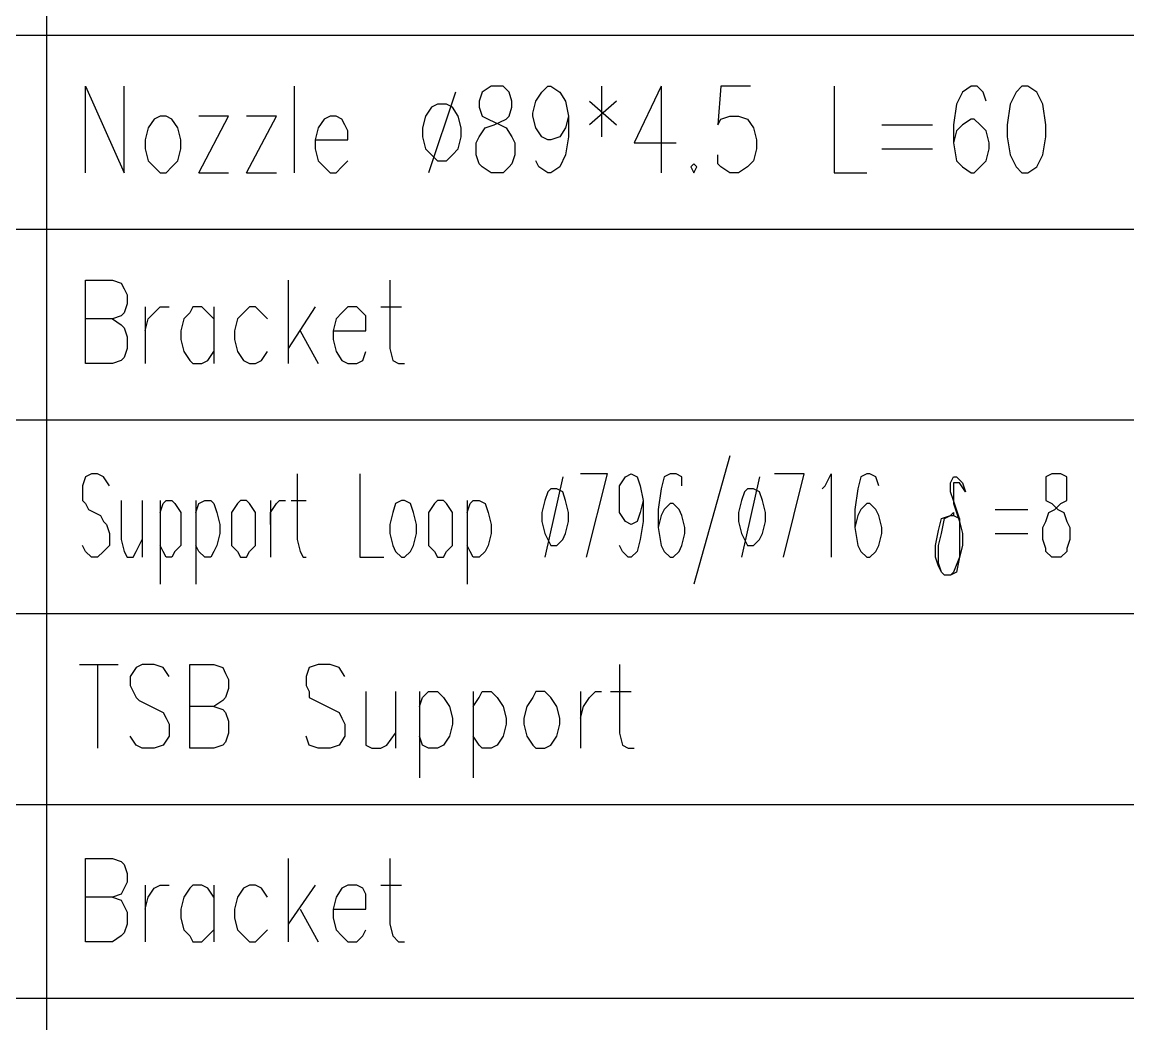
# Model space of a CAD drawing. Extents: x 0.28 to 3.47, y 0.29 to 4.81.
# Drawn here: x 2.6998 to 2.947, y 1.7217 to 1.9457 of the extents above; entities that cross this region are included whole.
import ezdxf

# ---------------------------------------------------------------- set-up
doc = ezdxf.new("R2010")
doc.units = 0
doc.header["$MEASUREMENT"] = 0
doc.linetypes.add('AUSGEZOGEN', pattern=[0])
doc.layers.get('0').update_dxf_attribs({"linetype": 'AUSGEZOGEN'})

msp = doc.modelspace()

# ---------------------------------------------------------------- linework, layer by layer
for points in [[(2.70533, 1.94267), (2.70533, 1.986)], [(3.42067, 1.94267), (2.45267, 1.94267)], [(2.70533, 1.89933), (2.70533, 1.94267)], [(2.714, 1.912), (2.714, 1.93133), (2.714, 1.93133), (2.72267, 1.912), (2.72267, 1.912), (2.72267, 1.93133)], [(2.76067, 1.93133), (2.76067, 1.912)], [(2.80467, 1.93133), (2.80267, 1.93), (2.80267, 1.93), (2.802, 1.928), (2.802, 1.928), (2.802, 1.92667), (2.802, 1.92667), (2.80267, 1.92467), (2.80267, 1.92467), (2.804, 1.924), (2.804, 1.924), (2.80667, 1.92267), (2.80667, 1.92267), (2.808, 1.922), (2.808, 1.922), (2.80933, 1.92), (2.80933, 1.92), (2.81, 1.91867), (2.81, 1.91867), (2.81, 1.916), (2.81, 1.916), (2.80933, 1.914), (2.80933, 1.914), (2.80867, 1.91333), (2.80867, 1.91333), (2.80733, 1.912), (2.80733, 1.912), (2.80467, 1.912), (2.80467, 1.912), (2.80267, 1.91333), (2.80267, 1.91333), (2.802, 1.914), (2.802, 1.914), (2.80133, 1.916), (2.80133, 1.916), (2.80133, 1.91867), (2.80133, 1.91867), (2.802, 1.92), (2.802, 1.92), (2.80333, 1.922), (2.80333, 1.922), (2.80533, 1.92267), (2.80533, 1.92267), (2.808, 1.924), (2.808, 1.924), (2.80867, 1.92467), (2.80867, 1.92467), (2.80933, 1.92667), (2.80933, 1.92667), (2.80933, 1.928), (2.80933, 1.928), (2.80867, 1.93), (2.80867, 1.93), (2.80733, 1.93133), (2.80733, 1.93133), (2.80467, 1.93133), (2.80467, 1.93133)], [(2.822, 1.92467), (2.82133, 1.922), (2.82133, 1.922), (2.82, 1.92), (2.82, 1.92), (2.818, 1.91933), (2.818, 1.91933), (2.81733, 1.91933), (2.81733, 1.91933), (2.816, 1.92), (2.816, 1.92), (2.81467, 1.922), (2.81467, 1.922), (2.814, 1.92467), (2.814, 1.92467), (2.814, 1.92533), (2.814, 1.92533), (2.81467, 1.928), (2.81467, 1.928), (2.816, 1.93), (2.816, 1.93), (2.81733, 1.93133), (2.81733, 1.93133), (2.818, 1.93133), (2.818, 1.93133), (2.82, 1.93), (2.82, 1.93), (2.82133, 1.928), (2.82133, 1.928), (2.822, 1.92467), (2.822, 1.92467), (2.822, 1.92), (2.822, 1.92), (2.82133, 1.916), (2.82133, 1.916), (2.82, 1.91333), (2.82, 1.91333), (2.818, 1.912), (2.818, 1.912), (2.81733, 1.912), (2.81733, 1.912), (2.81533, 1.91333), (2.81533, 1.91333), (2.81467, 1.91467)], [(2.82933, 1.93133), (2.82933, 1.92)], [(2.84267, 1.93133), (2.83667, 1.91867), (2.83667, 1.91867), (2.846, 1.91867)], [(2.84267, 1.93133), (2.84267, 1.912)], [(2.86267, 1.93133), (2.856, 1.93133), (2.856, 1.93133), (2.85533, 1.92267), (2.85533, 1.92267), (2.856, 1.924), (2.856, 1.924), (2.858, 1.92467), (2.858, 1.92467), (2.86, 1.92467), (2.86, 1.92467), (2.862, 1.924), (2.862, 1.924), (2.86333, 1.922), (2.86333, 1.922), (2.864, 1.91933), (2.864, 1.91933), (2.864, 1.91733), (2.864, 1.91733), (2.86333, 1.91467), (2.86333, 1.91467), (2.862, 1.91333), (2.862, 1.91333), (2.86, 1.912), (2.86, 1.912), (2.858, 1.912), (2.858, 1.912), (2.856, 1.91333), (2.856, 1.91333), (2.85533, 1.914), (2.85533, 1.914), (2.85533, 1.916)], [(2.88133, 1.93133), (2.88133, 1.912), (2.88133, 1.912), (2.88867, 1.912)], [(2.91533, 1.928), (2.91467, 1.93), (2.91467, 1.93), (2.91333, 1.93133), (2.91333, 1.93133), (2.912, 1.93133), (2.912, 1.93133), (2.91, 1.93), (2.91, 1.93), (2.90867, 1.92733), (2.90867, 1.92733), (2.908, 1.92267), (2.908, 1.92267), (2.908, 1.91867), (2.908, 1.91867), (2.90867, 1.91467), (2.90867, 1.91467), (2.91, 1.91333), (2.91, 1.91333), (2.912, 1.912), (2.912, 1.912), (2.91267, 1.912), (2.91267, 1.912), (2.914, 1.91333), (2.914, 1.91333), (2.91533, 1.91467), (2.91533, 1.91467), (2.916, 1.91733), (2.916, 1.91733), (2.916, 1.91867), (2.916, 1.91867), (2.91533, 1.92133), (2.91533, 1.92133), (2.914, 1.92267), (2.914, 1.92267), (2.91267, 1.924), (2.91267, 1.924), (2.912, 1.924), (2.912, 1.924), (2.91, 1.92267), (2.91, 1.92267), (2.90867, 1.92133), (2.90867, 1.92133), (2.908, 1.91867)], [(2.92333, 1.93133), (2.922, 1.93), (2.922, 1.93), (2.92067, 1.92733), (2.92067, 1.92733), (2.92, 1.92267), (2.92, 1.92267), (2.92, 1.92), (2.92, 1.92), (2.92067, 1.916), (2.92067, 1.916), (2.922, 1.91333), (2.922, 1.91333), (2.92333, 1.912), (2.92333, 1.912), (2.92467, 1.912), (2.92467, 1.912), (2.92667, 1.91333), (2.92667, 1.91333), (2.928, 1.916), (2.928, 1.916), (2.92867, 1.92), (2.92867, 1.92), (2.92867, 1.92267), (2.92867, 1.92267), (2.928, 1.92733), (2.928, 1.92733), (2.92667, 1.93), (2.92667, 1.93), (2.92467, 1.93133), (2.92467, 1.93133), (2.92333, 1.93133), (2.92333, 1.93133)], [(2.79667, 1.93), (2.79067, 1.912)], [(2.82667, 1.928), (2.83267, 1.92267)], [(2.83267, 1.928), (2.82667, 1.92267)], [(2.79267, 1.92733), (2.79133, 1.92667), (2.79133, 1.92667), (2.79, 1.92467), (2.79, 1.92467), (2.78933, 1.922), (2.78933, 1.922), (2.78933, 1.92), (2.78933, 1.92), (2.79, 1.91733), (2.79, 1.91733), (2.79133, 1.916), (2.79133, 1.916), (2.79267, 1.91467), (2.79267, 1.91467), (2.79467, 1.91467), (2.79467, 1.91467), (2.796, 1.916), (2.796, 1.916), (2.79733, 1.91733), (2.79733, 1.91733), (2.798, 1.92), (2.798, 1.92), (2.798, 1.922), (2.798, 1.922), (2.79733, 1.92467), (2.79733, 1.92467), (2.796, 1.92667), (2.796, 1.92667), (2.79467, 1.92733), (2.79467, 1.92733), (2.79267, 1.92733), (2.79267, 1.92733)], [(2.73067, 1.92467), (2.72933, 1.924), (2.72933, 1.924), (2.728, 1.922), (2.728, 1.922), (2.72733, 1.91933), (2.72733, 1.91933), (2.72733, 1.91733), (2.72733, 1.91733), (2.728, 1.91467), (2.728, 1.91467), (2.72933, 1.91333), (2.72933, 1.91333), (2.73067, 1.912), (2.73067, 1.912), (2.732, 1.912), (2.732, 1.912), (2.73333, 1.91333), (2.73333, 1.91333), (2.73467, 1.91467), (2.73467, 1.91467), (2.73533, 1.91733), (2.73533, 1.91733), (2.73533, 1.91933), (2.73533, 1.91933), (2.73467, 1.922), (2.73467, 1.922), (2.73333, 1.924), (2.73333, 1.924), (2.732, 1.92467), (2.732, 1.92467), (2.73067, 1.92467), (2.73067, 1.92467)], [(2.73933, 1.912), (2.746, 1.92467), (2.746, 1.92467), (2.73933, 1.92467)], [(2.75, 1.912), (2.75667, 1.92467), (2.75667, 1.92467), (2.75, 1.92467)], [(2.76533, 1.91933), (2.77267, 1.91933), (2.77267, 1.91933), (2.77267, 1.92133), (2.77267, 1.92133), (2.772, 1.92267), (2.772, 1.92267), (2.77133, 1.924), (2.77133, 1.924), (2.77, 1.92467), (2.77, 1.92467), (2.76867, 1.92467), (2.76867, 1.92467), (2.76733, 1.924), (2.76733, 1.924), (2.766, 1.922), (2.766, 1.922), (2.76533, 1.91933), (2.76533, 1.91933), (2.76533, 1.91733), (2.76533, 1.91733), (2.766, 1.91467), (2.766, 1.91467), (2.76733, 1.91333), (2.76733, 1.91333), (2.76867, 1.912), (2.76867, 1.912), (2.77, 1.912), (2.77, 1.912), (2.77133, 1.91333), (2.77133, 1.91333), (2.77267, 1.91467)], [(2.892, 1.92267), (2.90333, 1.92267)], [(2.892, 1.91733), (2.90333, 1.91733)], [(2.85, 1.914), (2.84933, 1.91333), (2.84933, 1.91333), (2.85, 1.912), (2.85, 1.912), (2.85067, 1.91333), (2.85067, 1.91333), (2.85, 1.914), (2.85, 1.914)], [(2.73933, 1.912), (2.746, 1.912)], [(2.75, 1.912), (2.75667, 1.912)], [(3.42067, 1.89933), (2.45267, 1.89933)], [(2.70533, 1.85667), (2.70533, 1.89933)], [(2.714, 1.86933), (2.714, 1.888), (2.714, 1.888), (2.72, 1.888), (2.72, 1.888), (2.722, 1.88733), (2.722, 1.88733), (2.72267, 1.886), (2.72267, 1.886), (2.72333, 1.88467), (2.72333, 1.88467), (2.72333, 1.88267), (2.72333, 1.88267), (2.72267, 1.88067), (2.72267, 1.88067), (2.722, 1.88), (2.722, 1.88), (2.72, 1.87933), (2.72, 1.87933), (2.714, 1.87933)], [(2.75933, 1.888), (2.75933, 1.86933)], [(2.782, 1.888), (2.782, 1.87267), (2.782, 1.87267), (2.78267, 1.87), (2.78267, 1.87), (2.784, 1.86933), (2.784, 1.86933), (2.78533, 1.86933)], [(2.72733, 1.882), (2.72733, 1.86933)], [(2.72733, 1.87667), (2.728, 1.87933), (2.728, 1.87933), (2.72933, 1.88067), (2.72933, 1.88067), (2.73067, 1.882), (2.73067, 1.882), (2.73267, 1.882)], [(2.74267, 1.87933), (2.74133, 1.88067), (2.74133, 1.88067), (2.74, 1.882), (2.74, 1.882), (2.738, 1.882), (2.738, 1.882), (2.73733, 1.88067), (2.73733, 1.88067), (2.736, 1.87933), (2.736, 1.87933), (2.73533, 1.87667), (2.73533, 1.87667), (2.73533, 1.87467), (2.73533, 1.87467), (2.736, 1.872), (2.736, 1.872), (2.73733, 1.87), (2.73733, 1.87), (2.738, 1.86933), (2.738, 1.86933), (2.74, 1.86933), (2.74, 1.86933), (2.74133, 1.87), (2.74133, 1.87), (2.74267, 1.872)], [(2.74267, 1.882), (2.74267, 1.86933)], [(2.75467, 1.87933), (2.75333, 1.88067), (2.75333, 1.88067), (2.752, 1.882), (2.752, 1.882), (2.75067, 1.882), (2.75067, 1.882), (2.74933, 1.88067), (2.74933, 1.88067), (2.748, 1.87933), (2.748, 1.87933), (2.74733, 1.87667), (2.74733, 1.87667), (2.74733, 1.87467), (2.74733, 1.87467), (2.748, 1.872), (2.748, 1.872), (2.74933, 1.87), (2.74933, 1.87), (2.75067, 1.86933), (2.75067, 1.86933), (2.752, 1.86933), (2.752, 1.86933), (2.75333, 1.87), (2.75333, 1.87), (2.75467, 1.872)], [(2.76533, 1.882), (2.75933, 1.87267)], [(2.76933, 1.87667), (2.77667, 1.87667), (2.77667, 1.87667), (2.77667, 1.878), (2.77667, 1.878), (2.77667, 1.88), (2.77667, 1.88), (2.776, 1.88067), (2.776, 1.88067), (2.77467, 1.882), (2.77467, 1.882), (2.77267, 1.882), (2.77267, 1.882), (2.77133, 1.88067), (2.77133, 1.88067), (2.77, 1.87933), (2.77, 1.87933), (2.76933, 1.87667), (2.76933, 1.87667), (2.76933, 1.87467), (2.76933, 1.87467), (2.77, 1.872), (2.77, 1.872), (2.77133, 1.87), (2.77133, 1.87), (2.77267, 1.86933), (2.77267, 1.86933), (2.77467, 1.86933), (2.77467, 1.86933), (2.776, 1.87), (2.776, 1.87), (2.77667, 1.872)], [(2.78, 1.882), (2.78467, 1.882)], [(2.72, 1.87933), (2.722, 1.878), (2.722, 1.878), (2.72267, 1.87733), (2.72267, 1.87733), (2.72333, 1.87533), (2.72333, 1.87533), (2.72333, 1.87267), (2.72333, 1.87267), (2.72267, 1.87067), (2.72267, 1.87067), (2.722, 1.87), (2.722, 1.87), (2.72, 1.86933), (2.72, 1.86933), (2.714, 1.86933)], [(2.762, 1.87667), (2.766, 1.86933)], [(3.42067, 1.85667), (2.45267, 1.85667)], [(2.70533, 1.81333), (2.70533, 1.85667)], [(2.858, 1.84867), (2.85, 1.82)], [(2.71933, 1.842), (2.718, 1.844), (2.718, 1.844), (2.71667, 1.84467), (2.71667, 1.84467), (2.71533, 1.84467), (2.71533, 1.84467), (2.714, 1.844), (2.714, 1.844), (2.71333, 1.842), (2.71333, 1.842), (2.71333, 1.83867), (2.71333, 1.83867), (2.714, 1.838), (2.714, 1.838), (2.71467, 1.83667), (2.71467, 1.83667), (2.71733, 1.83533), (2.71733, 1.83533), (2.718, 1.834), (2.718, 1.834), (2.71867, 1.83333), (2.71867, 1.83333), (2.71933, 1.83133), (2.71933, 1.83133), (2.71933, 1.82867), (2.71933, 1.82867), (2.718, 1.82733), (2.718, 1.82733), (2.71667, 1.826), (2.71667, 1.826), (2.71533, 1.826), (2.71533, 1.826), (2.714, 1.82733), (2.714, 1.82733), (2.71333, 1.82867)], [(2.76133, 1.84467), (2.76133, 1.83), (2.76133, 1.83), (2.762, 1.82733), (2.762, 1.82733), (2.76267, 1.826), (2.76267, 1.826), (2.76333, 1.826)], [(2.77533, 1.84467), (2.77533, 1.826), (2.77533, 1.826), (2.78067, 1.826)], [(2.82067, 1.844), (2.81667, 1.826)], [(2.826, 1.826), (2.83067, 1.84467), (2.83067, 1.84467), (2.82467, 1.84467)], [(2.83867, 1.83867), (2.838, 1.836), (2.838, 1.836), (2.83733, 1.834), (2.83733, 1.834), (2.836, 1.83333), (2.836, 1.83333), (2.83467, 1.834), (2.83467, 1.834), (2.83333, 1.836), (2.83333, 1.836), (2.83333, 1.842), (2.83333, 1.842), (2.83467, 1.844), (2.83467, 1.844), (2.836, 1.84467), (2.836, 1.84467), (2.83733, 1.844), (2.83733, 1.844), (2.838, 1.842), (2.838, 1.842), (2.83867, 1.83867), (2.83867, 1.83867), (2.83867, 1.834), (2.83867, 1.834), (2.838, 1.83), (2.838, 1.83), (2.83733, 1.82733), (2.83733, 1.82733), (2.836, 1.826), (2.836, 1.826), (2.83533, 1.826), (2.83533, 1.826), (2.834, 1.82733), (2.834, 1.82733), (2.83333, 1.82867)], [(2.84733, 1.842), (2.84733, 1.844), (2.84733, 1.844), (2.846, 1.84467), (2.846, 1.84467), (2.84467, 1.84467), (2.84467, 1.84467), (2.84333, 1.844), (2.84333, 1.844), (2.84267, 1.84133), (2.84267, 1.84133), (2.842, 1.83667), (2.842, 1.83667), (2.842, 1.83267), (2.842, 1.83267), (2.84267, 1.82867), (2.84267, 1.82867), (2.84333, 1.82733), (2.84333, 1.82733), (2.84467, 1.826), (2.84467, 1.826), (2.84533, 1.826), (2.84533, 1.826), (2.84667, 1.82733), (2.84667, 1.82733), (2.84733, 1.82867), (2.84733, 1.82867), (2.848, 1.83133), (2.848, 1.83133), (2.848, 1.83267), (2.848, 1.83267), (2.84733, 1.83533), (2.84733, 1.83533), (2.84667, 1.83667), (2.84667, 1.83667), (2.84533, 1.838), (2.84533, 1.838), (2.84467, 1.838), (2.84467, 1.838), (2.84333, 1.83667), (2.84333, 1.83667), (2.84267, 1.83533), (2.84267, 1.83533), (2.842, 1.83267)], [(2.86467, 1.844), (2.86067, 1.826)], [(2.87, 1.826), (2.87467, 1.84467), (2.87467, 1.84467), (2.868, 1.84467)], [(2.87867, 1.84133), (2.87933, 1.842), (2.87933, 1.842), (2.88067, 1.84467), (2.88067, 1.84467), (2.88067, 1.826)], [(2.89133, 1.842), (2.89067, 1.844), (2.89067, 1.844), (2.88933, 1.84467), (2.88933, 1.84467), (2.88867, 1.84467), (2.88867, 1.84467), (2.88733, 1.844), (2.88733, 1.844), (2.88667, 1.84133), (2.88667, 1.84133), (2.886, 1.83667), (2.886, 1.83667), (2.886, 1.83267), (2.886, 1.83267), (2.88667, 1.82867), (2.88667, 1.82867), (2.88733, 1.82733), (2.88733, 1.82733), (2.88867, 1.826), (2.88867, 1.826), (2.88933, 1.826), (2.88933, 1.826), (2.89067, 1.82733), (2.89067, 1.82733), (2.89133, 1.82867), (2.89133, 1.82867), (2.892, 1.83133), (2.892, 1.83133), (2.892, 1.83267), (2.892, 1.83267), (2.89133, 1.83533), (2.89133, 1.83533), (2.89067, 1.83667), (2.89067, 1.83667), (2.88933, 1.838), (2.88933, 1.838), (2.88867, 1.838), (2.88867, 1.838), (2.88733, 1.83667), (2.88733, 1.83667), (2.88667, 1.83533), (2.88667, 1.83533), (2.886, 1.83267)], [(2.906, 1.822), (2.90533, 1.82267), (2.90533, 1.82267), (2.90467, 1.824), (2.90467, 1.824), (2.904, 1.826), (2.904, 1.826), (2.904, 1.82867), (2.904, 1.82867), (2.90467, 1.832), (2.90467, 1.832), (2.90533, 1.83467), (2.90533, 1.83467), (2.90733, 1.83533), (2.90733, 1.83533), (2.908, 1.83533), (2.908, 1.83533), (2.90933, 1.83467), (2.90933, 1.83467), (2.908, 1.83867), (2.908, 1.83867), (2.90733, 1.84067), (2.90733, 1.84067), (2.90733, 1.84267), (2.90733, 1.84267), (2.908, 1.844), (2.908, 1.844), (2.90867, 1.844), (2.90867, 1.844), (2.91, 1.84267), (2.91, 1.84267), (2.91067, 1.84067), (2.91067, 1.84067), (2.90933, 1.84267), (2.90933, 1.84267), (2.908, 1.84267), (2.908, 1.84267), (2.908, 1.842), (2.908, 1.842), (2.908, 1.838), (2.908, 1.838), (2.90933, 1.834), (2.90933, 1.834), (2.90933, 1.826), (2.90933, 1.826), (2.908, 1.82267), (2.908, 1.82267), (2.90733, 1.822), (2.90733, 1.822), (2.906, 1.822), (2.906, 1.822)], [(2.93, 1.84467), (2.92867, 1.844), (2.92867, 1.844), (2.92867, 1.83867), (2.92867, 1.83867), (2.93, 1.838), (2.93, 1.838), (2.93133, 1.83667), (2.93133, 1.83667), (2.93267, 1.836), (2.93267, 1.836), (2.93333, 1.834), (2.93333, 1.834), (2.934, 1.83267), (2.934, 1.83267), (2.934, 1.83), (2.934, 1.83), (2.93333, 1.828), (2.93333, 1.828), (2.93333, 1.82733), (2.93333, 1.82733), (2.932, 1.826), (2.932, 1.826), (2.93, 1.826), (2.93, 1.826), (2.92867, 1.82733), (2.92867, 1.82733), (2.92867, 1.828), (2.92867, 1.828), (2.928, 1.83), (2.928, 1.83), (2.928, 1.83267), (2.928, 1.83267), (2.92867, 1.834), (2.92867, 1.834), (2.92933, 1.836), (2.92933, 1.836), (2.93067, 1.83667), (2.93067, 1.83667), (2.932, 1.838), (2.932, 1.838), (2.93333, 1.83867), (2.93333, 1.83867), (2.93333, 1.844), (2.93333, 1.844), (2.932, 1.84467), (2.932, 1.84467), (2.93, 1.84467), (2.93, 1.84467)], [(2.818, 1.84133), (2.81733, 1.84067), (2.81733, 1.84067), (2.81667, 1.83867), (2.81667, 1.83867), (2.816, 1.836), (2.816, 1.836), (2.816, 1.834), (2.816, 1.834), (2.81667, 1.83133), (2.81667, 1.83133), (2.81733, 1.83), (2.81733, 1.83), (2.818, 1.82867), (2.818, 1.82867), (2.81933, 1.82867), (2.81933, 1.82867), (2.82067, 1.83), (2.82067, 1.83), (2.82133, 1.83133), (2.82133, 1.83133), (2.822, 1.834), (2.822, 1.834), (2.822, 1.836), (2.822, 1.836), (2.82133, 1.83867), (2.82133, 1.83867), (2.82067, 1.84067), (2.82067, 1.84067), (2.81933, 1.84133), (2.81933, 1.84133), (2.818, 1.84133), (2.818, 1.84133)], [(2.862, 1.84133), (2.86133, 1.84067), (2.86133, 1.84067), (2.86067, 1.83867), (2.86067, 1.83867), (2.86, 1.836), (2.86, 1.836), (2.86, 1.834), (2.86, 1.834), (2.86067, 1.83133), (2.86067, 1.83133), (2.86133, 1.83), (2.86133, 1.83), (2.862, 1.82867), (2.862, 1.82867), (2.86333, 1.82867), (2.86333, 1.82867), (2.86467, 1.83), (2.86467, 1.83), (2.86533, 1.83133), (2.86533, 1.83133), (2.866, 1.834), (2.866, 1.834), (2.866, 1.836), (2.866, 1.836), (2.86533, 1.83867), (2.86533, 1.83867), (2.86467, 1.84067), (2.86467, 1.84067), (2.86333, 1.84133), (2.86333, 1.84133), (2.862, 1.84133), (2.862, 1.84133)], [(2.722, 1.83867), (2.722, 1.83), (2.722, 1.83), (2.72267, 1.82733), (2.72267, 1.82733), (2.72333, 1.826), (2.72333, 1.826), (2.72467, 1.826), (2.72467, 1.826), (2.72533, 1.82733), (2.72533, 1.82733), (2.72667, 1.83)], [(2.72667, 1.83867), (2.72667, 1.826)], [(2.73067, 1.83867), (2.73067, 1.82)], [(2.73067, 1.836), (2.73133, 1.838), (2.73133, 1.838), (2.732, 1.83867), (2.732, 1.83867), (2.73333, 1.83867), (2.73333, 1.83867), (2.734, 1.838), (2.734, 1.838), (2.73533, 1.836), (2.73533, 1.836), (2.73533, 1.82867), (2.73533, 1.82867), (2.734, 1.82733), (2.734, 1.82733), (2.73333, 1.826), (2.73333, 1.826), (2.732, 1.826), (2.732, 1.826), (2.73133, 1.82733), (2.73133, 1.82733), (2.73067, 1.82867)], [(2.73867, 1.83867), (2.73867, 1.82)], [(2.73867, 1.836), (2.73933, 1.838), (2.73933, 1.838), (2.74067, 1.83867), (2.74067, 1.83867), (2.742, 1.83867), (2.742, 1.83867), (2.74267, 1.838), (2.74267, 1.838), (2.74333, 1.836), (2.74333, 1.836), (2.744, 1.83333), (2.744, 1.83333), (2.744, 1.83133), (2.744, 1.83133), (2.74333, 1.82867), (2.74333, 1.82867), (2.74267, 1.82733), (2.74267, 1.82733), (2.742, 1.826), (2.742, 1.826), (2.74067, 1.826), (2.74067, 1.826), (2.73933, 1.82733), (2.73933, 1.82733), (2.73867, 1.82867)], [(2.74867, 1.83867), (2.748, 1.838), (2.748, 1.838), (2.74667, 1.836), (2.74667, 1.836), (2.74667, 1.82867), (2.74667, 1.82867), (2.748, 1.82733), (2.748, 1.82733), (2.74867, 1.826), (2.74867, 1.826), (2.75, 1.826), (2.75, 1.826), (2.75067, 1.82733), (2.75067, 1.82733), (2.752, 1.82867), (2.752, 1.82867), (2.752, 1.836), (2.752, 1.836), (2.75067, 1.838), (2.75067, 1.838), (2.75, 1.83867), (2.75, 1.83867), (2.74867, 1.83867), (2.74867, 1.83867)], [(2.75533, 1.83867), (2.75533, 1.826)], [(2.75533, 1.83333), (2.75533, 1.836), (2.75533, 1.836), (2.75667, 1.838), (2.75667, 1.838), (2.75733, 1.83867), (2.75733, 1.83867), (2.75867, 1.83867)], [(2.76, 1.83867), (2.76333, 1.83867)], [(2.78467, 1.83867), (2.78333, 1.838), (2.78333, 1.838), (2.78267, 1.836), (2.78267, 1.836), (2.782, 1.83333), (2.782, 1.83333), (2.782, 1.83133), (2.782, 1.83133), (2.78267, 1.82867), (2.78267, 1.82867), (2.78333, 1.82733), (2.78333, 1.82733), (2.78467, 1.826), (2.78467, 1.826), (2.78533, 1.826), (2.78533, 1.826), (2.78667, 1.82733), (2.78667, 1.82733), (2.78733, 1.82867), (2.78733, 1.82867), (2.788, 1.83133), (2.788, 1.83133), (2.788, 1.83333), (2.788, 1.83333), (2.78733, 1.836), (2.78733, 1.836), (2.78667, 1.838), (2.78667, 1.838), (2.78533, 1.83867), (2.78533, 1.83867), (2.78467, 1.83867), (2.78467, 1.83867)], [(2.79267, 1.83867), (2.792, 1.838), (2.792, 1.838), (2.79067, 1.836), (2.79067, 1.836), (2.79067, 1.82867), (2.79067, 1.82867), (2.792, 1.82733), (2.792, 1.82733), (2.79267, 1.826), (2.79267, 1.826), (2.794, 1.826), (2.794, 1.826), (2.79467, 1.82733), (2.79467, 1.82733), (2.796, 1.82867), (2.796, 1.82867), (2.796, 1.836), (2.796, 1.836), (2.79467, 1.838), (2.79467, 1.838), (2.794, 1.83867), (2.794, 1.83867), (2.79267, 1.83867), (2.79267, 1.83867)], [(2.79933, 1.83867), (2.79933, 1.82)], [(2.79933, 1.836), (2.8, 1.838), (2.8, 1.838), (2.80067, 1.83867), (2.80067, 1.83867), (2.802, 1.83867), (2.802, 1.83867), (2.80333, 1.838), (2.80333, 1.838), (2.804, 1.836), (2.804, 1.836), (2.80467, 1.83333), (2.80467, 1.83333), (2.80467, 1.83133), (2.80467, 1.83133), (2.804, 1.82867), (2.804, 1.82867), (2.80333, 1.82733), (2.80333, 1.82733), (2.802, 1.826), (2.802, 1.826), (2.80067, 1.826), (2.80067, 1.826), (2.8, 1.82733), (2.8, 1.82733), (2.79933, 1.82867)], [(2.91733, 1.83667), (2.92467, 1.83667)], [(2.90533, 1.82267), (2.90467, 1.82467), (2.90467, 1.82467), (2.90467, 1.82867), (2.90467, 1.82867), (2.90533, 1.83133), (2.90533, 1.83133), (2.906, 1.83467), (2.906, 1.83467), (2.90733, 1.83533), (2.90733, 1.83533), (2.908, 1.836), (2.908, 1.836), (2.908, 1.83533), (2.908, 1.83533), (2.90933, 1.83467), (2.90933, 1.83467), (2.90933, 1.834), (2.90933, 1.834), (2.91, 1.83133), (2.91, 1.83133), (2.91, 1.82867), (2.91, 1.82867), (2.90933, 1.826), (2.90933, 1.826), (2.90867, 1.82267), (2.90867, 1.82267), (2.90733, 1.822)], [(2.91733, 1.83133), (2.92467, 1.83133)], [(3.42067, 1.81333), (2.45267, 1.81333)], [(2.70533, 1.77067), (2.70533, 1.81333)], [(2.71267, 1.802), (2.72133, 1.802)], [(2.71667, 1.802), (2.71667, 1.78333)], [(2.73267, 1.79933), (2.73133, 1.80133), (2.73133, 1.80133), (2.72933, 1.802), (2.72933, 1.802), (2.72667, 1.802), (2.72667, 1.802), (2.72533, 1.80133), (2.72533, 1.80133), (2.724, 1.79933), (2.724, 1.79933), (2.724, 1.79733), (2.724, 1.79733), (2.72467, 1.796), (2.72467, 1.796), (2.72533, 1.79467), (2.72533, 1.79467), (2.726, 1.794), (2.726, 1.794), (2.73, 1.792), (2.73, 1.792), (2.73133, 1.79133), (2.73133, 1.79133), (2.732, 1.79), (2.732, 1.79), (2.73267, 1.78867), (2.73267, 1.78867), (2.73267, 1.786), (2.73267, 1.786), (2.73133, 1.784), (2.73133, 1.784), (2.72933, 1.78333), (2.72933, 1.78333), (2.72667, 1.78333), (2.72667, 1.78333), (2.72533, 1.784), (2.72533, 1.784), (2.724, 1.786)], [(2.73733, 1.78333), (2.73733, 1.802), (2.73733, 1.802), (2.74267, 1.802), (2.74267, 1.802), (2.74467, 1.80133), (2.74467, 1.80133), (2.74533, 1.8), (2.74533, 1.8), (2.746, 1.79867), (2.746, 1.79867), (2.746, 1.79667), (2.746, 1.79667), (2.74533, 1.79467), (2.74533, 1.79467), (2.74467, 1.794), (2.74467, 1.794), (2.74267, 1.79267), (2.74267, 1.79267), (2.73733, 1.79267)], [(2.772, 1.79933), (2.77067, 1.80133), (2.77067, 1.80133), (2.76867, 1.802), (2.76867, 1.802), (2.766, 1.802), (2.766, 1.802), (2.764, 1.80133), (2.764, 1.80133), (2.76333, 1.79933), (2.76333, 1.79933), (2.76333, 1.79733), (2.76333, 1.79733), (2.764, 1.796), (2.764, 1.796), (2.764, 1.79467), (2.764, 1.79467), (2.76533, 1.794), (2.76533, 1.794), (2.76933, 1.792), (2.76933, 1.792), (2.77067, 1.79133), (2.77067, 1.79133), (2.77133, 1.79), (2.77133, 1.79), (2.772, 1.78867), (2.772, 1.78867), (2.772, 1.786), (2.772, 1.786), (2.77067, 1.784), (2.77067, 1.784), (2.76867, 1.78333), (2.76867, 1.78333), (2.766, 1.78333), (2.766, 1.78333), (2.764, 1.784), (2.764, 1.784), (2.76333, 1.786)], [(2.83333, 1.802), (2.83333, 1.78667), (2.83333, 1.78667), (2.834, 1.784), (2.834, 1.784), (2.83533, 1.78333), (2.83533, 1.78333), (2.83667, 1.78333)], [(2.77667, 1.796), (2.77667, 1.784), (2.77667, 1.784), (2.778, 1.78333), (2.778, 1.78333), (2.78, 1.78333), (2.78, 1.78333), (2.78133, 1.784), (2.78133, 1.784), (2.78333, 1.78667)], [(2.78333, 1.796), (2.78333, 1.78333)], [(2.78867, 1.796), (2.78867, 1.77667)], [(2.78867, 1.79267), (2.78933, 1.79467), (2.78933, 1.79467), (2.79067, 1.796), (2.79067, 1.796), (2.79267, 1.796), (2.79267, 1.796), (2.794, 1.79467), (2.794, 1.79467), (2.79533, 1.79267), (2.79533, 1.79267), (2.796, 1.79), (2.796, 1.79), (2.796, 1.78867), (2.796, 1.78867), (2.79533, 1.786), (2.79533, 1.786), (2.794, 1.784), (2.794, 1.784), (2.79267, 1.78333), (2.79267, 1.78333), (2.79067, 1.78333), (2.79067, 1.78333), (2.78933, 1.784), (2.78933, 1.784), (2.78867, 1.786)], [(2.80067, 1.796), (2.80067, 1.77667)], [(2.80067, 1.79267), (2.802, 1.79467), (2.802, 1.79467), (2.80267, 1.796), (2.80267, 1.796), (2.80467, 1.796), (2.80467, 1.796), (2.806, 1.79467), (2.806, 1.79467), (2.80733, 1.79267), (2.80733, 1.79267), (2.808, 1.79), (2.808, 1.79), (2.808, 1.78867), (2.808, 1.78867), (2.80733, 1.786), (2.80733, 1.786), (2.806, 1.784), (2.806, 1.784), (2.80467, 1.78333), (2.80467, 1.78333), (2.80267, 1.78333), (2.80267, 1.78333), (2.802, 1.784), (2.802, 1.784), (2.80067, 1.786)], [(2.81467, 1.796), (2.814, 1.79467), (2.814, 1.79467), (2.81267, 1.79267), (2.81267, 1.79267), (2.812, 1.79), (2.812, 1.79), (2.812, 1.78867), (2.812, 1.78867), (2.81267, 1.786), (2.81267, 1.786), (2.814, 1.784), (2.814, 1.784), (2.81467, 1.78333), (2.81467, 1.78333), (2.81667, 1.78333), (2.81667, 1.78333), (2.818, 1.784), (2.818, 1.784), (2.81933, 1.786), (2.81933, 1.786), (2.82, 1.78867), (2.82, 1.78867), (2.82, 1.79), (2.82, 1.79), (2.81933, 1.79267), (2.81933, 1.79267), (2.818, 1.79467), (2.818, 1.79467), (2.81667, 1.796), (2.81667, 1.796), (2.81467, 1.796), (2.81467, 1.796)], [(2.82467, 1.796), (2.82467, 1.78333)], [(2.82467, 1.79), (2.82533, 1.79267), (2.82533, 1.79267), (2.82667, 1.79467), (2.82667, 1.79467), (2.828, 1.796), (2.828, 1.796), (2.82933, 1.796)], [(2.83133, 1.796), (2.836, 1.796)], [(2.74267, 1.79267), (2.74467, 1.792), (2.74467, 1.792), (2.74533, 1.79133), (2.74533, 1.79133), (2.746, 1.78933), (2.746, 1.78933), (2.746, 1.78667), (2.746, 1.78667), (2.74533, 1.78467), (2.74533, 1.78467), (2.74467, 1.784), (2.74467, 1.784), (2.74267, 1.78333), (2.74267, 1.78333), (2.73733, 1.78333)], [(3.42067, 1.77067), (2.45267, 1.77067)], [(2.70533, 1.72733), (2.70533, 1.77067)], [(2.714, 1.74), (2.714, 1.75867), (2.714, 1.75867), (2.72, 1.75867), (2.72, 1.75867), (2.722, 1.758), (2.722, 1.758), (2.72267, 1.75733), (2.72267, 1.75733), (2.72333, 1.75533), (2.72333, 1.75533), (2.72333, 1.75333), (2.72333, 1.75333), (2.72267, 1.752), (2.72267, 1.752), (2.722, 1.75067), (2.722, 1.75067), (2.72, 1.75), (2.72, 1.75), (2.714, 1.75)], [(2.75933, 1.75867), (2.75933, 1.74)], [(2.782, 1.75867), (2.782, 1.744), (2.782, 1.744), (2.78267, 1.74133), (2.78267, 1.74133), (2.784, 1.74), (2.784, 1.74), (2.78533, 1.74)], [(2.72733, 1.75267), (2.72733, 1.74)], [(2.72733, 1.74733), (2.728, 1.75), (2.728, 1.75), (2.72933, 1.752), (2.72933, 1.752), (2.73067, 1.75267), (2.73067, 1.75267), (2.73267, 1.75267)], [(2.74267, 1.75), (2.74133, 1.752), (2.74133, 1.752), (2.74, 1.75267), (2.74, 1.75267), (2.738, 1.75267), (2.738, 1.75267), (2.73733, 1.752), (2.73733, 1.752), (2.736, 1.75), (2.736, 1.75), (2.73533, 1.74733), (2.73533, 1.74733), (2.73533, 1.74533), (2.73533, 1.74533), (2.736, 1.74267), (2.736, 1.74267), (2.73733, 1.74133), (2.73733, 1.74133), (2.738, 1.74), (2.738, 1.74), (2.74, 1.74), (2.74, 1.74), (2.74133, 1.74133), (2.74133, 1.74133), (2.74267, 1.74267)], [(2.74267, 1.75267), (2.74267, 1.74)], [(2.75467, 1.75), (2.75333, 1.752), (2.75333, 1.752), (2.752, 1.75267), (2.752, 1.75267), (2.75067, 1.75267), (2.75067, 1.75267), (2.74933, 1.752), (2.74933, 1.752), (2.748, 1.75), (2.748, 1.75), (2.74733, 1.74733), (2.74733, 1.74733), (2.74733, 1.74533), (2.74733, 1.74533), (2.748, 1.74267), (2.748, 1.74267), (2.74933, 1.74133), (2.74933, 1.74133), (2.75067, 1.74), (2.75067, 1.74), (2.752, 1.74), (2.752, 1.74), (2.75333, 1.74133), (2.75333, 1.74133), (2.75467, 1.74267)], [(2.76533, 1.75267), (2.75933, 1.744)], [(2.76933, 1.74733), (2.77667, 1.74733), (2.77667, 1.74733), (2.77667, 1.74933), (2.77667, 1.74933), (2.77667, 1.75067), (2.77667, 1.75067), (2.776, 1.752), (2.776, 1.752), (2.77467, 1.75267), (2.77467, 1.75267), (2.77267, 1.75267), (2.77267, 1.75267), (2.77133, 1.752), (2.77133, 1.752), (2.77, 1.75), (2.77, 1.75), (2.76933, 1.74733), (2.76933, 1.74733), (2.76933, 1.74533), (2.76933, 1.74533), (2.77, 1.74267), (2.77, 1.74267), (2.77133, 1.74133), (2.77133, 1.74133), (2.77267, 1.74), (2.77267, 1.74), (2.77467, 1.74), (2.77467, 1.74), (2.776, 1.74133), (2.776, 1.74133), (2.77667, 1.74267)], [(2.78, 1.75267), (2.78467, 1.75267)], [(2.72, 1.75), (2.722, 1.74933), (2.722, 1.74933), (2.72267, 1.748), (2.72267, 1.748), (2.72333, 1.74667), (2.72333, 1.74667), (2.72333, 1.744), (2.72333, 1.744), (2.72267, 1.742), (2.72267, 1.742), (2.722, 1.74133), (2.722, 1.74133), (2.72, 1.74), (2.72, 1.74), (2.714, 1.74)], [(2.762, 1.74733), (2.766, 1.74)], [(3.42067, 1.72733), (2.45267, 1.72733)], [(2.70533, 1.68467), (2.70533, 1.72733)]]:
    msp.add_lwpolyline(points)

doc.saveas('drawing.dxf')
